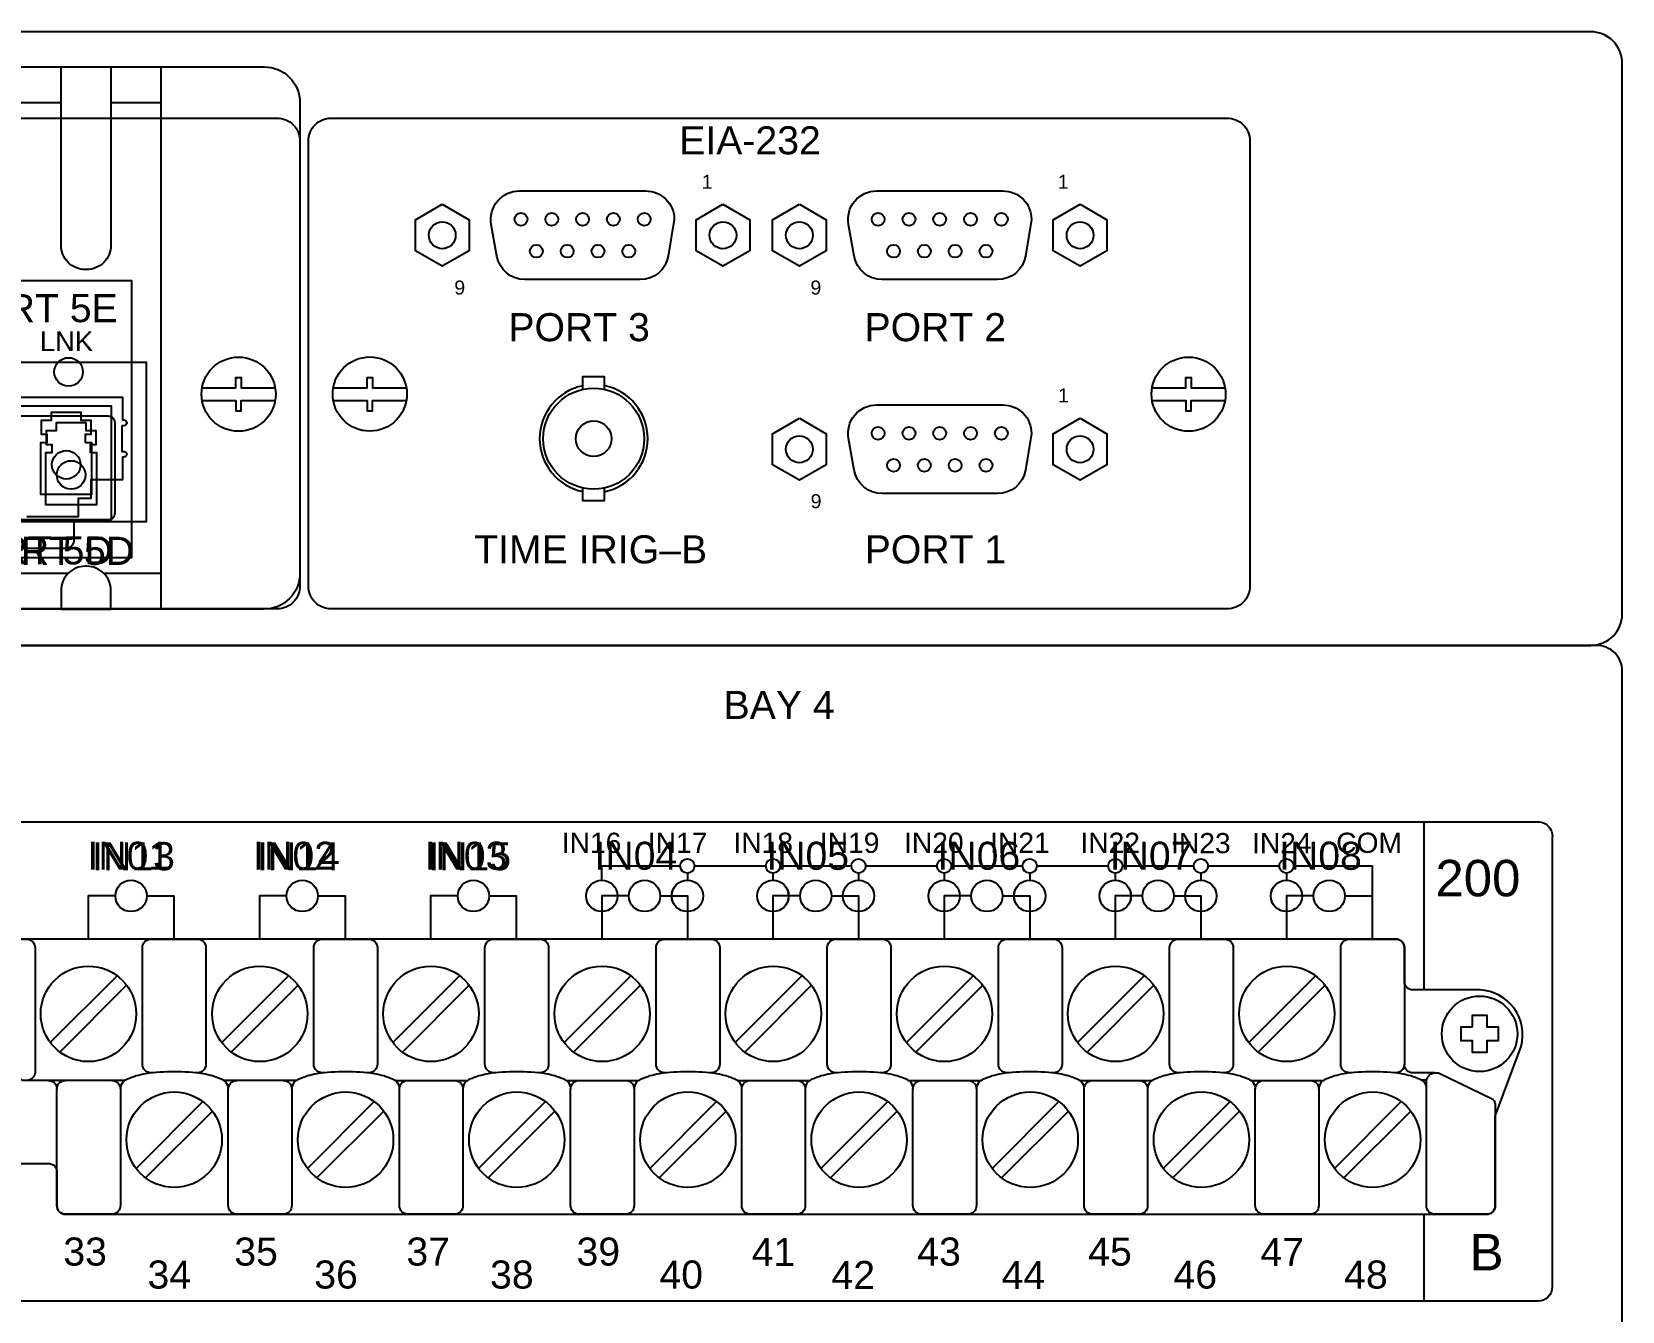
# Model space of a CAD drawing. Extents: x 1 to 47, y 1 to 34.6.
# Drawn here: x 38.68 to 44.25, y 12.57 to 17.05 of the extents above; entities that cross this region are included whole.
import ezdxf
from ezdxf.enums import TextEntityAlignment as Align

# ---------------------------------------------------------------- set-up
doc = ezdxf.new("R2010")
doc.units = 0
doc.header["$MEASUREMENT"] = 0
for name, color, linetype in [('10_0______DWG_', 7, 'CONTINUOUS'), ('3_1__X__NONE', 7, 'CONTINUOUS'), ('3_2__6___4__10-100BASE-T_C', 7, 'CONTINUOUS'), ('3_3__7___4__100BASE-FX_CON', 7, 'CONTINUOUS'), ('3_4__8___2__10-100BASE-T__', 7, 'CONTINUOUS'), ('3_5__9___2__100-1000BASE__', 7, 'CONTINUOUS'), ('7_1__2___8__OPTOISOLATED_I', 7, 'CONTINUOUS'), ('7_2__7___8__OPTOISOLATED_I', 7, 'CONTINUOUS'), ('7_3__C___18__COMMON____6__', 7, 'CONTINUOUS'), ('7_4__D___18__COMMON____6__', 7, 'CONTINUOUS'), ('7_5__E___8__OPTOISOLATED_I', 7, 'CONTINUOUS'), ('7_6__4___18__COMMON____6__', 7, 'CONTINUOUS'), ('7_7__8___8__OPTOISOLATED_I', 7, 'CONTINUOUS')]:
    doc.layers.add(name, color=color, linetype=linetype)
doc.styles.add('ARIAL', font='arial.ttf')

msp = doc.modelspace()

# ---------------------------------------------------------------- linework, layer by layer
at = {"layer": '10_0______DWG_'}
for points in [[(44.14, 17.0547), (27.11, 17.0547, 0.414214), (27, 16.9447), (27, 15.0147, 0.414214), (27.11, 14.9047), (44.14, 14.9047, 0.414214), (44.25, 15.0147), (44.25, 16.9447, 0.414214), (44.14, 17.0547)], [(40.6067, 15.8146, 0.815611), (40.6067, 15.4435)], [(40.6818, 15.4432, 0.820361), (40.6818, 15.8148)], [(39.0023, 13.3799), (38.6442, 13.3799), (38.4583, 13.4697, -0.241986), (38.4454, 13.4896), (38.4454, 13.8453, -0.422157), (38.4721, 13.8752), (38.6564, 13.8753, -0.414214), (38.6864, 13.8453), (38.6864, 13.4082, -0.390527), (38.6564, 13.3799)], [(39.1007, 13.4066), (39.0928, 13.4066, -0.414214), (39.0628, 13.4366), (39.0628, 13.8453, -0.414214), (39.0928, 13.8753), (39.2557, 13.8753, -0.414214), (39.2857, 13.8453), (39.2857, 13.4366, -0.414214), (39.2557, 13.4066), (39.2488, 13.4066)], [(39.7015, 13.4066), (39.6936, 13.4066, -0.414214), (39.6636, 13.4366), (39.6636, 13.8453, -0.414214), (39.6936, 13.8753), (39.8564, 13.8753, -0.414214), (39.8864, 13.8453), (39.8864, 13.4366, -0.414214), (39.8564, 13.4066), (39.8496, 13.4066)], [(40.3015, 13.4066), (40.2936, 13.4066, -0.414214), (40.2636, 13.4366), (40.2636, 13.8453, -0.414214), (40.2936, 13.8753), (40.4564, 13.8753, -0.414214), (40.4864, 13.8453), (40.4864, 13.4366, -0.414214), (40.4564, 13.4066), (40.4496, 13.4066)], [(40.9015, 13.4066), (40.8936, 13.4066, -0.414214), (40.8636, 13.4366), (40.8636, 13.8453, -0.414214), (40.8936, 13.8753), (41.0564, 13.8753, -0.414214), (41.0864, 13.8453), (41.0864, 13.4366, -0.414214), (41.0564, 13.4066), (41.0496, 13.4066)], [(41.5015, 13.4066), (41.4936, 13.4066, -0.414214), (41.4636, 13.4366), (41.4636, 13.8453, -0.414214), (41.4936, 13.8753), (41.6564, 13.8753, -0.414214), (41.6864, 13.8453), (41.6864, 13.4366, -0.414214), (41.6564, 13.4066), (41.6496, 13.4066)], [(42.1015, 13.4066), (42.0936, 13.4066, -0.414214), (42.0636, 13.4366), (42.0636, 13.8453, -0.414214), (42.0936, 13.8753), (42.2564, 13.8753, -0.414214), (42.2864, 13.8453), (42.2864, 13.4366, -0.414214), (42.2564, 13.4066), (42.2496, 13.4066)], [(42.7015, 13.4066), (42.6936, 13.4066, -0.414214), (42.6636, 13.4366), (42.6636, 13.8453, -0.414214), (42.6936, 13.8753), (42.8564, 13.8753, -0.414214), (42.8864, 13.8453), (42.8864, 13.4366, -0.414214), (42.8564, 13.4066), (42.8496, 13.4066)], [(43.3015, 13.4066), (43.2936, 13.4066, -0.414214), (43.2636, 13.4366), (43.2636, 13.8453, -0.414214), (43.2936, 13.8753), (43.4565, 13.8753, -0.414214), (43.4865, 13.8453), (43.4865, 13.4366, -0.414214), (43.4565, 13.4066), (43.4496, 13.4066)], [(43.5938, 13.4065), (43.5165, 13.4064, -0.414214), (43.4865, 13.4364)], [(38.733, 13.3799, -0.414214), (38.763, 13.3499)], [(38.9558, 13.3799, -0.414214), (38.9858, 13.3499), (38.9858, 12.9412, -0.414214), (38.9558, 12.9112), (38.793, 12.9112, -0.414214), (38.763, 12.9412), (38.763, 13.3499, -0.414214), (38.793, 13.3799)], [(39.3637, 13.3499, 0.191033), (39.3552, 13.3738, 0.081668), (39.3396, 13.384, 0.0591), (39.2759, 13.4033, 0.034646), (39.1744, 13.4104, 0.03436), (39.0737, 13.4033, 0.0591), (39.01, 13.384, 0.081668), (38.9943, 13.3738, 0.191033), (38.9858, 13.3499)], [(39.5566, 13.3799, -0.414214), (39.5866, 13.3499), (39.5866, 12.9412, -0.414214), (39.5566, 12.9112), (39.3937, 12.9112, -0.414214), (39.3637, 12.9412), (39.3637, 13.3499, -0.414214), (39.3937, 13.3799)], [(39.9645, 13.3499, 0.191033), (39.956, 13.3738, 0.081668), (39.9403, 13.384, 0.0591), (39.8766, 13.4033, 0.034646), (39.7751, 13.4104, 0.03436), (39.6744, 13.4033, 0.0591), (39.6107, 13.384, 0.081668), (39.5951, 13.3738, 0.191033), (39.5866, 13.3499)], [(40.1566, 13.3799, -0.414214), (40.1866, 13.3499), (40.1866, 12.9412, -0.414214), (40.1566, 12.9112), (39.9937, 12.9112, -0.414214), (39.9637, 12.9412), (39.9637, 13.3499, -0.414214), (39.9937, 13.3799)], [(40.5645, 13.3499, 0.191033), (40.556, 13.3738, 0.081668), (40.5404, 13.384, 0.0591), (40.4766, 13.4033, 0.034646), (40.3751, 13.4104, 0.03436), (40.2744, 13.4033, 0.0591), (40.2107, 13.384, 0.081668), (40.1951, 13.3738, 0.191033), (40.1866, 13.3499)], [(40.7566, 13.3799, -0.414214), (40.7866, 13.3499), (40.7866, 12.9412, -0.414214), (40.7566, 12.9112), (40.5937, 12.9112, -0.414214), (40.5637, 12.9412), (40.5637, 13.3499, -0.414214), (40.5937, 13.3799)], [(41.1645, 13.3499, 0.191033), (41.156, 13.3738, 0.081668), (41.1404, 13.384, 0.0591), (41.0767, 13.4033, 0.034646), (40.9751, 13.4104, 0.03436), (40.8744, 13.4033, 0.0591), (40.8107, 13.384, 0.081668), (40.7951, 13.3738, 0.191033), (40.7866, 13.3499)], [(41.3566, 13.3799, -0.414214), (41.3866, 13.3499), (41.3866, 12.9412, -0.414214), (41.3566, 12.9112), (41.1937, 12.9112, -0.414214), (41.1637, 12.9412), (41.1637, 13.3499, -0.414214), (41.1937, 13.3799)], [(41.7645, 13.3499, 0.191033), (41.756, 13.3738, 0.081668), (41.7404, 13.384, 0.0591), (41.6767, 13.4033, 0.034646), (41.5751, 13.4104, 0.03436), (41.4744, 13.4033, 0.0591), (41.4107, 13.384, 0.081668), (41.3951, 13.3738, 0.191033), (41.3866, 13.3499)], [(41.9566, 13.3799, -0.414214), (41.9866, 13.3499), (41.9866, 12.9412, -0.414214), (41.9566, 12.9112), (41.7937, 12.9112, -0.414214), (41.7637, 12.9412), (41.7637, 13.3499, -0.414214), (41.7937, 13.3799)], [(42.3645, 13.3499, 0.191033), (42.356, 13.3738, 0.081668), (42.3404, 13.384, 0.0591), (42.2767, 13.4033, 0.034646), (42.1751, 13.4104, 0.03436), (42.0744, 13.4033, 0.0591), (42.0107, 13.384, 0.081668), (41.9951, 13.3738, 0.191033), (41.9866, 13.3499)], [(42.5566, 13.3799, -0.414214), (42.5866, 13.3499), (42.5866, 12.9412, -0.414214), (42.5566, 12.9112), (42.3938, 12.9112, -0.414214), (42.3638, 12.9412), (42.3638, 13.3499, -0.414214), (42.3938, 13.3799)], [(42.9645, 13.3499, 0.191033), (42.956, 13.3738, 0.081668), (42.9404, 13.384, 0.0591), (42.8767, 13.4033, 0.034646), (42.7751, 13.4104, 0.03436), (42.6745, 13.4033, 0.0591), (42.6107, 13.384, 0.081668), (42.5951, 13.3738, 0.191033), (42.5866, 13.3499)], [(43.1566, 13.3799, -0.414214), (43.1866, 13.3499), (43.1866, 12.9412, -0.414214), (43.1566, 12.9112), (42.9938, 12.9112, -0.414214), (42.9638, 12.9412), (42.9638, 13.3499, -0.414214), (42.9938, 13.3799)], [(43.5638, 13.3584, 0.127742), (43.556, 13.3738, 0.081668), (43.5404, 13.384, 0.0591), (43.4767, 13.4033, 0.034646), (43.3752, 13.4104, 0.03436), (43.2745, 13.4033, 0.0591), (43.2108, 13.384, 0.081668), (43.1951, 13.3738, 0.191033), (43.1866, 13.3499)]]:
    msp.add_lwpolyline(points, format="xyb", dxfattribs=at)
for points in [[(39.7248, 16.7523), (42.8648, 16.7523, -0.414214), (42.9448, 16.6723), (42.9448, 15.1123, -0.414214), (42.8648, 15.0323), (39.7248, 15.0323, -0.414214), (39.6448, 15.1123), (39.6448, 16.6723, -0.414214)], [(40.3843, 16.4973), (40.8273, 16.4973, -0.414214), (40.9273, 16.3973), (40.9062, 16.269, -0.370597), (40.8077, 16.1863), (40.4039, 16.1863, -0.36397), (40.3054, 16.269), (40.2858, 16.38, -0.466307)], [(41.6363, 16.4973), (42.0793, 16.4973, -0.414214), (42.1793, 16.3973), (42.1582, 16.269, -0.370597), (42.0597, 16.1863), (41.6559, 16.1863, -0.36397), (41.5574, 16.269), (41.5378, 16.38, -0.466307)], [(41.6363, 15.7473), (42.0793, 15.7473, -0.414214), (42.1793, 15.6473), (42.1582, 15.519, -0.370597), (42.0597, 15.4363), (41.6559, 15.4363, -0.36397), (41.5574, 15.519), (41.5378, 15.63, -0.466307)], [(44.25, 6.9347), (44.25, 14.8147, 0.414214), (44.16, 14.9047), (27.09, 14.9047, 0.414214), (27, 14.8147), (27, 6.9347, 0.381966), (27.08, 6.8453), (44.17, 6.8453, 0.381966)], [(27.2942, 14.2863), (43.9545, 14.2863, -0.468367), (44.0044, 14.2263), (44.0044, 12.6563, -0.414132), (43.9545, 12.6063), (27.2942, 12.6063, -0.414214), (27.2442, 12.6563), (27.2442, 14.2363, -0.414287)], [(38.763, 13.0592), (38.763, 12.9412, 0.414213), (38.793, 12.9112), (43.7748, 12.9111, 0.414214), (43.8048, 12.9411), (43.8048, 13.2542), (43.8957, 13.4989, 0.480048), (43.7507, 13.6971), (43.5165, 13.6971, -0.414214), (43.4865, 13.7271), (43.4865, 13.8453, 0.414212), (43.4565, 13.8753), (43.4565, 13.8753), (38.4754, 13.8753, 0.414215), (38.4454, 13.8454), (38.4455, 13.5325), (38.3546, 13.2877, 0.47859), (38.4996, 13.0892), (38.733, 13.0892, -0.414214)], [(43.7781, 12.9113), (43.5938, 12.9111, -0.414214), (43.5638, 12.9411), (43.5638, 13.3782, -0.390527), (43.5938, 13.4065), (43.606, 13.4065), (43.7919, 13.3168, -0.241514), (43.8048, 13.2968), (43.8048, 12.9411, -0.422157)]]:
    msp.add_lwpolyline(points, format="xyb", close=True, dxfattribs=at)
for points in [[(40.1138, 16.4504), (40.2078, 16.3961), (40.2078, 16.2876), (40.1138, 16.2333), (40.0198, 16.2876), (40.0198, 16.3961)], [(41.0978, 16.4504), (41.1918, 16.3961), (41.1918, 16.2876), (41.0978, 16.2333), (41.0038, 16.2876), (41.0038, 16.3961)], [(41.3658, 16.4504), (41.4598, 16.3961), (41.4598, 16.2876), (41.3658, 16.2333), (41.2718, 16.2876), (41.2718, 16.3961)], [(42.3498, 16.4504), (42.4438, 16.3961), (42.4438, 16.2876), (42.3498, 16.2333), (42.2558, 16.2876), (42.2558, 16.3961)], [(41.3658, 15.7004), (41.4598, 15.6461), (41.4598, 15.5376), (41.3658, 15.4833), (41.2718, 15.5376), (41.2718, 15.6461)], [(42.3498, 15.7004), (42.4438, 15.6461), (42.4438, 15.5376), (42.3498, 15.4833), (42.2558, 15.5376), (42.2558, 15.6461)], [(43.7252, 13.5682), (43.7252, 13.6085), (43.7752, 13.6085), (43.7752, 13.5682), (43.8153, 13.5682), (43.8153, 13.5183), (43.7752, 13.5183), (43.7752, 13.4783), (43.7252, 13.4783), (43.7252, 13.5183), (43.6851, 13.5183), (43.6851, 13.5682)]]:
    msp.add_lwpolyline(points, close=True, dxfattribs=at)
for points in [[(39.2719, 15.8069), (39.3905, 15.8069), (39.3905, 15.8433), (39.4095, 15.8433), (39.4095, 15.8069), (39.5281, 15.8069)], [(39.7319, 15.8074), (39.8505, 15.8074), (39.8505, 15.8438), (39.8695, 15.8438), (39.8695, 15.8074), (39.9881, 15.8074)], [(40.6067, 15.8016), (40.6067, 15.8467), (40.6818, 15.8467), (40.6818, 15.8018)], [(42.6019, 15.8069), (42.7205, 15.8069), (42.7205, 15.8433), (42.7395, 15.8433), (42.7395, 15.8069), (42.8581, 15.8069)], [(39.2719, 15.7626), (39.3905, 15.7626), (39.3905, 15.7262), (39.4095, 15.7262), (39.4095, 15.7626), (39.5281, 15.7626)], [(39.7319, 15.7631), (39.8505, 15.7631), (39.8505, 15.7268), (39.8695, 15.7268), (39.8695, 15.7631), (39.9881, 15.7631)], [(42.6019, 15.7626), (42.7205, 15.7626), (42.7205, 15.7262), (42.7395, 15.7262), (42.7395, 15.7626), (42.8581, 15.7626)], [(40.6818, 15.4559), (40.6818, 15.411), (40.6067, 15.411), (40.6067, 15.4561)], [(43.5544, 14.2863), (43.5544, 13.6971)], [(38.9741, 13.747), (38.7399, 13.5128)], [(39.5748, 13.747), (39.3407, 13.5128)], [(40.1749, 13.747), (39.9407, 13.5128)], [(40.7749, 13.747), (40.5407, 13.5128)], [(41.3749, 13.747), (41.1407, 13.5128)], [(41.9749, 13.747), (41.7407, 13.5128)], [(42.5749, 13.747), (42.3407, 13.5128)], [(43.1749, 13.747), (42.9407, 13.5128)], [(39.0075, 13.7135), (38.7733, 13.4794)], [(39.6083, 13.7135), (39.3741, 13.4794)], [(40.2083, 13.7135), (39.9741, 13.4794)], [(40.8083, 13.7135), (40.5741, 13.4794)], [(41.4083, 13.7135), (41.1741, 13.4794)], [(42.0083, 13.7135), (41.7741, 13.4794)], [(42.6083, 13.7135), (42.3741, 13.4794)], [(43.2083, 13.7135), (42.9741, 13.4794)], [(39.6031, 13.3799), (39.3472, 13.3799)], [(39.948, 13.3799), (40.2031, 13.3799)], [(40.548, 13.3799), (40.8031, 13.3799)], [(41.148, 13.3799), (41.4031, 13.3799)], [(41.748, 13.3799), (42.0031, 13.3799)], [(42.348, 13.3799), (42.6031, 13.3799)], [(42.948, 13.3799), (43.2031, 13.3799)], [(43.564, 13.3806), (43.547, 13.3806)], [(39.2747, 13.306), (39.0406, 13.0718)], [(39.3082, 13.2725), (39.074, 13.0384)], [(39.8755, 13.306), (39.6413, 13.0718)], [(39.9089, 13.2725), (39.6747, 13.0384)], [(40.4755, 13.306), (40.2413, 13.0718)], [(40.5089, 13.2725), (40.2748, 13.0384)], [(41.0755, 13.306), (40.8413, 13.0718)], [(41.1089, 13.2725), (40.8748, 13.0384)], [(41.6755, 13.306), (41.4413, 13.0718)], [(41.7089, 13.2725), (41.4748, 13.0384)], [(42.2755, 13.306), (42.0413, 13.0718)], [(42.3089, 13.2725), (42.0748, 13.0384)], [(42.8755, 13.306), (42.6413, 13.0718)], [(42.9089, 13.2725), (42.6748, 13.0384)], [(43.4755, 13.306), (43.2414, 13.0718)], [(43.509, 13.2725), (43.2748, 13.0384)], [(43.5544, 12.9111), (43.5544, 12.6063)]]:
    msp.add_lwpolyline(points, dxfattribs=at)
for centre, radius in [((40.3898, 16.3978), 0.0225), ((40.4978, 16.3978), 0.0225), ((40.6058, 16.3978), 0.0225), ((40.7138, 16.3978), 0.0225), ((40.8218, 16.3978), 0.0225), ((41.6418, 16.3978), 0.0225), ((41.7498, 16.3978), 0.0225), ((41.8578, 16.3978), 0.0225), ((41.9658, 16.3978), 0.0225), ((42.0738, 16.3978), 0.0225), ((40.1138, 16.3418), 0.047), ((41.0978, 16.3418), 0.047), ((41.3658, 16.3418), 0.047), ((42.3498, 16.3418), 0.047), ((40.4438, 16.2858), 0.0225), ((40.5518, 16.2858), 0.0225), ((40.6598, 16.2858), 0.0225), ((40.7678, 16.2858), 0.0225), ((41.6958, 16.2858), 0.0225), ((41.8038, 16.2858), 0.0225), ((41.9118, 16.2858), 0.0225), ((42.0198, 16.2858), 0.0225), ((39.4, 15.7848), 0.13), ((39.86, 15.7853), 0.13), ((42.73, 15.7848), 0.13), ((40.6448, 15.6288), 0.1769), ((40.6448, 15.6288), 0.0625), ((41.6418, 15.6478), 0.0225), ((41.7498, 15.6478), 0.0225), ((41.8578, 15.6478), 0.0225), ((41.9658, 15.6478), 0.0225), ((42.0738, 15.6478), 0.0225), ((41.3658, 15.5918), 0.047), ((42.3498, 15.5918), 0.047), ((41.6958, 15.5358), 0.0225), ((41.8038, 15.5358), 0.0225), ((41.9118, 15.5358), 0.0225), ((42.0198, 15.5358), 0.0225), ((38.8737, 13.6132), 0.1673), ((39.4745, 13.6132), 0.1673), ((40.0745, 13.6132), 0.1673), ((40.6745, 13.6132), 0.1673), ((41.2745, 13.6132), 0.1673), ((41.8745, 13.6132), 0.1673), ((42.4745, 13.6132), 0.1673), ((43.0745, 13.6132), 0.1673), ((43.7502, 13.5434), 0.1324), ((39.1744, 13.1722), 0.1673), ((39.7751, 13.1722), 0.1673), ((40.3751, 13.1722), 0.1673), ((40.9751, 13.1722), 0.1673), ((41.5751, 13.1722), 0.1673), ((42.1751, 13.1722), 0.1673), ((42.7751, 13.1722), 0.1673), ((43.3752, 13.1722), 0.1673)]:
    msp.add_circle(centre, radius, dxfattribs=at)
at = {"layer": '3_1__X__NONE'}
msp.add_lwpolyline([(35.0448, 16.7523), (39.5348, 16.7523, -0.414214), (39.6148, 16.6723), (39.6148, 15.1123, -0.414214), (39.5348, 15.0323), (35.0448, 15.0323, -0.414214), (34.9648, 15.1123), (34.9648, 16.6723, -0.414214)], format="xyb", close=True, dxfattribs=at)
at = {"layer": '3_2__6___4__10-100BASE-T_C'}
msp.add_lwpolyline([(35.0448, 16.7523), (39.5348, 16.7523, -0.414214), (39.6148, 16.6723), (39.6148, 15.1123, -0.414214), (39.5348, 15.0323), (35.0448, 15.0323, -0.414214), (34.9648, 15.1123), (34.9648, 16.6723, -0.414214)], format="xyb", close=True, dxfattribs=at)
msp.add_lwpolyline([(38.4193, 15.8973), (39.0763, 15.8973), (39.0763, 15.3373), (38.4193, 15.3373)], close=True, dxfattribs=at)
msp.add_lwpolyline([(38.5028, 15.7745), (38.9928, 15.7745), (38.9928, 15.6945), (38.9978, 15.6945, -1), (38.9978, 15.6745), (38.9909, 15.6745), (38.9909, 15.5845), (38.9978, 15.5845, -1.000014), (38.9978, 15.5645), (38.9928, 15.5645), (38.9928, 15.4845), (38.8818, 15.4845), (38.8818, 15.4195), (38.8378, 15.4195), (38.8378, 15.3545), (38.6578, 15.3545)], format="xyb", dxfattribs=at)
at = {"layer": '3_3__7___4__100BASE-FX_CON'}
msp.add_lwpolyline([(35.0448, 16.7523), (39.5348, 16.7523, -0.414214), (39.6148, 16.6723), (39.6148, 15.1123, -0.414214), (39.5348, 15.0323), (35.0448, 15.0323, -0.414214), (34.9648, 15.1123), (34.9648, 16.6723, -0.414214)], format="xyb", close=True, dxfattribs=at)
for points in [[(38.3928, 15.7443), (38.9528, 15.7443), (38.9528, 15.3443), (38.3928, 15.3443), (38.3928, 15.7443)], [(38.8638, 15.6143), (38.8638, 15.6443), (38.8833, 15.6443), (38.8833, 15.6923), (38.8483, 15.6923), (38.8483, 15.7203), (38.7433, 15.7203), (38.7433, 15.6923), (38.7083, 15.6923), (38.7083, 15.6443), (38.7278, 15.6443), (38.7278, 15.6143), (38.7058, 15.6143), (38.7058, 15.4343), (38.8858, 15.4343), (38.8858, 15.6143), (38.8638, 15.6143)]]:
    msp.add_lwpolyline(points, dxfattribs=at)
msp.add_circle((38.7958, 15.5373), 0.05, dxfattribs=at)
at = {"layer": '3_4__8___2__10-100BASE-T__'}
msp.add_lwpolyline([(35.0448, 16.7523), (39.5348, 16.7523, -0.414214), (39.6148, 16.6723), (39.6148, 15.1123, -0.414214), (39.5348, 15.0323), (35.0448, 15.0323, -0.414214), (34.9648, 15.1123), (34.9648, 16.6723, -0.414214)], format="xyb", close=True, dxfattribs=at)
msp.add_lwpolyline([(38.4193, 15.8973), (39.0763, 15.8973), (39.0763, 15.3373), (38.4193, 15.3373)], close=True, dxfattribs=at)
msp.add_lwpolyline([(38.5028, 15.7745), (38.9928, 15.7745), (38.9928, 15.6945), (38.9978, 15.6945, -1), (38.9978, 15.6745), (38.9909, 15.6745), (38.9909, 15.5845), (38.9978, 15.5845, -1.000014), (38.9978, 15.5645), (38.9928, 15.5645), (38.9928, 15.4845), (38.8818, 15.4845), (38.8818, 15.4195), (38.8378, 15.4195), (38.8378, 15.3545), (38.6578, 15.3545)], format="xyb", dxfattribs=at)
at = {"layer": '3_5__9___2__100-1000BASE__'}
for points in [[(35.09, 16.9318), (39.49, 16.9318, -0.414214), (39.615, 16.8068), (39.615, 15.1568, -0.414214), (39.49, 15.0318), (35.09, 15.0318, -0.414214), (34.965, 15.1568), (34.965, 16.8068, -0.414214)], [(38.4375, 15.7088), (38.9425, 15.7088, -0.414214), (38.966, 15.6853), (38.966, 15.3673, -0.414214), (38.9425, 15.3438), (38.8225, 15.3438), (38.8225, 15.2738, -0.414214), (38.7925, 15.2438), (38.5875, 15.2438, -0.414214), (38.5575, 15.2738), (38.5575, 15.3438), (38.4375, 15.3438, -0.414214), (38.414, 15.3673), (38.414, 15.6853, -0.414214)]]:
    msp.add_lwpolyline(points, format="xyb", close=True, dxfattribs=at)
for points in [[(38.7775, 16.9318), (38.9525, 16.9318), (38.9525, 16.3068, -0.414214), (38.8675, 16.2218), (38.8625, 16.2218, -0.414214), (38.7775, 16.3068), (38.7775, 16.9318)], [(38.7775, 15.0968), (38.7775, 15.0318), (38.9525, 15.0318), (38.9525, 15.0968, 0.414214), (38.8675, 15.1818), (38.8625, 15.1818, 0.414214), (38.7775, 15.0968, 1.496125)]]:
    msp.add_lwpolyline(points, format="xyb", dxfattribs=at)
for points in [[(39.1275, 16.9318), (39.1275, 15.0318)], [(38.6025, 16.8068), (38.7775, 16.8068)], [(38.9525, 16.8068), (39.1275, 16.8068)], [(38.355, 15.6563), (38.355, 16.1828), (39.025, 16.1828), (39.025, 15.2118), (38.355, 15.2118), (38.355, 15.3838)], [(38.881, 15.5788), (38.881, 15.6087), (38.9005, 15.6087), (38.9005, 15.6568), (38.8655, 15.6568), (38.8655, 15.6848), (38.7605, 15.6848), (38.7605, 15.6568), (38.7255, 15.6568), (38.7255, 15.6087), (38.745, 15.6087), (38.745, 15.5788), (38.723, 15.5788), (38.723, 15.3988), (38.903, 15.3988), (38.903, 15.5788), (38.881, 15.5788)], [(38.8023, 15.1568), (38.5777, 15.1568)], [(39.1275, 15.1568), (38.9277, 15.1568)]]:
    msp.add_lwpolyline(points, dxfattribs=at)
for centre in [(38.804, 15.8627), (38.813, 15.5018)]:
    msp.add_circle(centre, 0.05, dxfattribs=at)
at = {"layer": '7_1__2___8__OPTOISOLATED_I'}
for points in [[(38.9681, 14.0265), (38.8732, 14.0265), (38.8732, 13.8753)], [(39.0781, 14.0265), (39.1732, 14.0265), (39.1732, 13.8753)], [(39.5681, 14.0265), (39.4732, 14.0265), (39.4732, 13.8753)], [(39.6781, 14.0265), (39.7732, 14.0265), (39.7732, 13.8753)], [(40.1681, 14.0265), (40.0732, 14.0265), (40.0732, 13.8753)], [(40.2781, 14.0265), (40.3732, 14.0265), (40.3732, 13.8753)], [(40.7681, 14.0265), (40.6732, 14.0265), (40.6732, 13.8753)], [(40.8781, 14.0265), (40.9732, 14.0265), (40.9732, 13.8753)], [(41.3681, 14.0265), (41.2732, 14.0265), (41.2732, 13.8753)], [(41.4781, 14.0265), (41.5732, 14.0265), (41.5732, 13.8753)], [(41.9681, 14.0265), (41.8732, 14.0265), (41.8732, 13.8753)], [(42.0781, 14.0265), (42.1732, 14.0265), (42.1732, 13.8753)], [(42.5681, 14.0265), (42.4732, 14.0265), (42.4732, 13.8753)], [(42.6781, 14.0265), (42.7732, 14.0265), (42.7732, 13.8753)], [(43.1681, 14.0265), (43.0732, 14.0265), (43.0732, 13.8753)], [(43.2781, 14.0265), (43.3732, 14.0265), (43.3732, 13.8753)]]:
    msp.add_lwpolyline(points, dxfattribs=at)
for centre in [(39.0231, 14.0265), (39.6231, 14.0265), (40.2231, 14.0265), (40.8231, 14.0265), (41.4231, 14.0265), (42.0231, 14.0265), (42.6231, 14.0265), (43.2231, 14.0265)]:
    msp.add_circle(centre, 0.055, dxfattribs=at)
at = {"layer": '7_2__7___8__OPTOISOLATED_I'}
for points in [[(38.9681, 14.0265), (38.8731, 14.0265), (38.8731, 13.8753)], [(39.0781, 14.0265), (39.1731, 14.0265), (39.1731, 13.8753)], [(39.5681, 14.0265), (39.4731, 14.0265), (39.4731, 13.8753)], [(39.6781, 14.0265), (39.7731, 14.0265), (39.7731, 13.8753)], [(40.1681, 14.0265), (40.0731, 14.0265), (40.0731, 13.8753)], [(40.2781, 14.0265), (40.3731, 14.0265), (40.3731, 13.8753)], [(40.7681, 14.0265), (40.6731, 14.0265), (40.6731, 13.8753)], [(40.8781, 14.0265), (40.9731, 14.0265), (40.9731, 13.8753)], [(41.3681, 14.0265), (41.2731, 14.0265), (41.2731, 13.8753)], [(41.4781, 14.0265), (41.5731, 14.0265), (41.5731, 13.8753)], [(41.9681, 14.0265), (41.8731, 14.0265), (41.8731, 13.8753)], [(42.0781, 14.0265), (42.1731, 14.0265), (42.1731, 13.8753)], [(42.5681, 14.0265), (42.4731, 14.0265), (42.4731, 13.8753)], [(42.6781, 14.0265), (42.7731, 14.0265), (42.7731, 13.8753)], [(43.1681, 14.0265), (43.0731, 14.0265), (43.0731, 13.8753)], [(43.2781, 14.0265), (43.3731, 14.0265), (43.3731, 13.8753)]]:
    msp.add_lwpolyline(points, dxfattribs=at)
for centre in [(39.0231, 14.0265), (39.6231, 14.0265), (40.2231, 14.0265), (40.8231, 14.0265), (41.4231, 14.0265), (42.0231, 14.0265), (42.6231, 14.0265), (43.2231, 14.0265)]:
    msp.add_circle(centre, 0.055, dxfattribs=at)
at = {"layer": '7_3__C___18__COMMON____6__'}
for points in [[(40.6731, 14.0815), (40.6731, 14.1315), (40.9481, 14.1315)], [(40.9731, 14.1065), (40.9731, 14.0815)], [(40.9981, 14.1315), (41.2481, 14.1315)], [(41.2731, 14.1065), (41.2731, 14.0815)], [(41.2981, 14.1315), (41.5481, 14.1315)], [(41.5731, 14.1065), (41.5731, 14.0815)], [(41.5981, 14.1315), (41.8481, 14.1315)], [(41.8731, 14.1065), (41.8731, 14.0815)], [(41.8981, 14.1315), (42.1481, 14.1315)], [(42.1731, 14.1065), (42.1731, 14.0815)], [(42.1981, 14.1315), (42.4481, 14.1315)], [(42.4731, 14.1065), (42.4731, 14.0815)], [(42.4981, 14.1315), (42.7481, 14.1315)], [(42.7731, 14.1065), (42.7731, 14.0815)], [(42.7981, 14.1315), (43.0481, 14.1315)], [(43.0731, 14.1065), (43.0731, 14.0815)], [(43.0981, 14.1315), (43.3731, 14.1315), (43.3731, 13.8753)], [(38.9681, 14.0265), (38.8731, 14.0265), (38.8731, 13.8753)], [(39.0781, 14.0265), (39.1731, 14.0265), (39.1731, 13.8753)], [(39.5681, 14.0265), (39.4731, 14.0265), (39.4731, 13.8753)], [(39.6781, 14.0265), (39.7731, 14.0265), (39.7731, 13.8753)], [(40.1681, 14.0265), (40.0731, 14.0265), (40.0731, 13.8753)], [(40.2781, 14.0265), (40.3731, 14.0265), (40.3731, 13.8753)], [(40.6731, 13.9715), (40.6731, 13.8753)], [(40.9731, 13.9715), (40.9731, 13.8753)], [(41.2731, 13.9715), (41.2731, 13.8753)], [(41.5731, 13.9715), (41.5731, 13.8753)], [(41.8731, 13.9715), (41.8731, 13.8753)], [(42.1731, 13.9715), (42.1731, 13.8753)], [(42.4731, 13.9715), (42.4731, 13.8753)], [(42.7731, 13.9715), (42.7731, 13.8753)], [(43.0731, 13.9715), (43.0731, 13.8753)]]:
    msp.add_lwpolyline(points, dxfattribs=at)
for centre, radius in [((40.9731, 14.1315), 0.025), ((41.2731, 14.1315), 0.025), ((41.5731, 14.1315), 0.025), ((41.8731, 14.1315), 0.025), ((42.1731, 14.1315), 0.025), ((42.4731, 14.1315), 0.025), ((42.7731, 14.1315), 0.025), ((43.0731, 14.1315), 0.025), ((39.0231, 14.0265), 0.055), ((39.6231, 14.0265), 0.055), ((40.2231, 14.0265), 0.055), ((40.6731, 14.0265), 0.055), ((40.9731, 14.0265), 0.055), ((41.2731, 14.0265), 0.055), ((41.5731, 14.0265), 0.055), ((41.8731, 14.0265), 0.055), ((42.1731, 14.0265), 0.055), ((42.4731, 14.0265), 0.055), ((42.7731, 14.0265), 0.055), ((43.0731, 14.0265), 0.055)]:
    msp.add_circle(centre, radius, dxfattribs=at)
at = {"layer": '7_4__D___18__COMMON____6__'}
for points in [[(40.6731, 14.0815), (40.6731, 14.1315), (40.9481, 14.1315)], [(40.9731, 14.1065), (40.9731, 14.0815)], [(40.9981, 14.1315), (41.2481, 14.1315)], [(41.2731, 14.1065), (41.2731, 14.0815)], [(41.2981, 14.1315), (41.5481, 14.1315)], [(41.5731, 14.1065), (41.5731, 14.0815)], [(41.5981, 14.1315), (41.8481, 14.1315)], [(41.8731, 14.1065), (41.8731, 14.0815)], [(41.8981, 14.1315), (42.1481, 14.1315)], [(42.1731, 14.1065), (42.1731, 14.0815)], [(42.1981, 14.1315), (42.4481, 14.1315)], [(42.4731, 14.1065), (42.4731, 14.0815)], [(42.4981, 14.1315), (42.7481, 14.1315)], [(42.7731, 14.1065), (42.7731, 14.0815)], [(42.7981, 14.1315), (43.0481, 14.1315)], [(43.0731, 14.1065), (43.0731, 14.0815)], [(43.0981, 14.1315), (43.3731, 14.1315), (43.3731, 13.8753)], [(38.9681, 14.0265), (38.8731, 14.0265), (38.8731, 13.8753)], [(39.0781, 14.0265), (39.1731, 14.0265), (39.1731, 13.8753)], [(39.5681, 14.0265), (39.4731, 14.0265), (39.4731, 13.8753)], [(39.6781, 14.0265), (39.7731, 14.0265), (39.7731, 13.8753)], [(40.1681, 14.0265), (40.0731, 14.0265), (40.0731, 13.8753)], [(40.2781, 14.0265), (40.3731, 14.0265), (40.3731, 13.8753)], [(40.6731, 13.9715), (40.6731, 13.8753)], [(40.9731, 13.9715), (40.9731, 13.8753)], [(41.2731, 13.9715), (41.2731, 13.8753)], [(41.5731, 13.9715), (41.5731, 13.8753)], [(41.8731, 13.9715), (41.8731, 13.8753)], [(42.1731, 13.9715), (42.1731, 13.8753)], [(42.4731, 13.9715), (42.4731, 13.8753)], [(42.7731, 13.9715), (42.7731, 13.8753)], [(43.0731, 13.9715), (43.0731, 13.8753)]]:
    msp.add_lwpolyline(points, dxfattribs=at)
for centre, radius in [((40.9731, 14.1315), 0.025), ((41.2731, 14.1315), 0.025), ((41.5731, 14.1315), 0.025), ((41.8731, 14.1315), 0.025), ((42.1731, 14.1315), 0.025), ((42.4731, 14.1315), 0.025), ((42.7731, 14.1315), 0.025), ((43.0731, 14.1315), 0.025), ((39.0231, 14.0265), 0.055), ((39.6231, 14.0265), 0.055), ((40.2231, 14.0265), 0.055), ((40.6731, 14.0265), 0.055), ((40.9731, 14.0265), 0.055), ((41.2731, 14.0265), 0.055), ((41.5731, 14.0265), 0.055), ((41.8731, 14.0265), 0.055), ((42.1731, 14.0265), 0.055), ((42.4731, 14.0265), 0.055), ((42.7731, 14.0265), 0.055), ((43.0731, 14.0265), 0.055)]:
    msp.add_circle(centre, radius, dxfattribs=at)
at = {"layer": '7_5__E___8__OPTOISOLATED_I'}
for points in [[(38.9681, 14.0265), (38.8731, 14.0265), (38.8731, 13.8753)], [(39.0781, 14.0265), (39.1731, 14.0265), (39.1731, 13.8753)], [(39.5681, 14.0265), (39.4731, 14.0265), (39.4731, 13.8753)], [(39.6781, 14.0265), (39.7731, 14.0265), (39.7731, 13.8753)], [(40.1681, 14.0265), (40.0731, 14.0265), (40.0731, 13.8753)], [(40.2781, 14.0265), (40.3731, 14.0265), (40.3731, 13.8753)], [(40.7681, 14.0265), (40.6731, 14.0265), (40.6731, 13.8753)], [(40.8781, 14.0265), (40.9731, 14.0265), (40.9731, 13.8753)], [(41.3681, 14.0265), (41.2731, 14.0265), (41.2731, 13.8753)], [(41.4781, 14.0265), (41.5731, 14.0265), (41.5731, 13.8753)], [(41.9681, 14.0265), (41.8731, 14.0265), (41.8731, 13.8753)], [(42.0781, 14.0265), (42.1731, 14.0265), (42.1731, 13.8753)], [(42.5681, 14.0265), (42.4731, 14.0265), (42.4731, 13.8753)], [(42.6781, 14.0265), (42.7731, 14.0265), (42.7731, 13.8753)], [(43.1681, 14.0265), (43.0731, 14.0265), (43.0731, 13.8753)], [(43.2781, 14.0265), (43.3731, 14.0265), (43.3731, 13.8753)]]:
    msp.add_lwpolyline(points, dxfattribs=at)
for centre in [(39.0231, 14.0265), (39.6231, 14.0265), (40.2231, 14.0265), (40.8231, 14.0265), (41.4231, 14.0265), (42.0231, 14.0265), (42.6231, 14.0265), (43.2231, 14.0265)]:
    msp.add_circle(centre, 0.055, dxfattribs=at)
at = {"layer": '7_6__4___18__COMMON____6__'}
for points in [[(40.6732, 14.0815), (40.6732, 14.1315), (40.9482, 14.1315)], [(40.9732, 14.1065), (40.9732, 14.0815)], [(40.9982, 14.1315), (41.2482, 14.1315)], [(41.2732, 14.1065), (41.2732, 14.0815)], [(41.2982, 14.1315), (41.5482, 14.1315)], [(41.5732, 14.1065), (41.5732, 14.0815)], [(41.5982, 14.1315), (41.8482, 14.1315)], [(41.8732, 14.1065), (41.8732, 14.0815)], [(41.8982, 14.1315), (42.1482, 14.1315)], [(42.1732, 14.1065), (42.1732, 14.0815)], [(42.1982, 14.1315), (42.4482, 14.1315)], [(42.4732, 14.1065), (42.4732, 14.0815)], [(42.4982, 14.1315), (42.7482, 14.1315)], [(42.7732, 14.1065), (42.7732, 14.0815)], [(42.7982, 14.1315), (43.0482, 14.1315)], [(43.0732, 14.1065), (43.0732, 14.0815)], [(43.0982, 14.1315), (43.3732, 14.1315), (43.3732, 13.8753)], [(38.9681, 14.0265), (38.8732, 14.0265), (38.8732, 13.8753)], [(39.0781, 14.0265), (39.1732, 14.0265), (39.1732, 13.8753)], [(39.5681, 14.0265), (39.4732, 14.0265), (39.4732, 13.8753)], [(39.6781, 14.0265), (39.7732, 14.0265), (39.7732, 13.8753)], [(40.1681, 14.0265), (40.0732, 14.0265), (40.0732, 13.8753)], [(40.2781, 14.0265), (40.3732, 14.0265), (40.3732, 13.8753)], [(40.6732, 13.9715), (40.6732, 13.8753)], [(40.9732, 13.9715), (40.9732, 13.8753)], [(41.2732, 13.9715), (41.2732, 13.8753)], [(41.5732, 13.9715), (41.5732, 13.8753)], [(41.8732, 13.9715), (41.8732, 13.8753)], [(42.1732, 13.9715), (42.1732, 13.8753)], [(42.4732, 13.9715), (42.4732, 13.8753)], [(42.7732, 13.9715), (42.7732, 13.8753)], [(43.0732, 13.9715), (43.0732, 13.8753)]]:
    msp.add_lwpolyline(points, dxfattribs=at)
for centre, radius in [((40.9732, 14.1315), 0.025), ((41.2732, 14.1315), 0.025), ((41.5732, 14.1315), 0.025), ((41.8732, 14.1315), 0.025), ((42.1732, 14.1315), 0.025), ((42.4732, 14.1315), 0.025), ((42.7732, 14.1315), 0.025), ((43.0732, 14.1315), 0.025), ((39.0231, 14.0265), 0.055), ((39.6231, 14.0265), 0.055), ((40.2231, 14.0265), 0.055), ((40.6732, 14.0265), 0.055), ((40.9732, 14.0265), 0.055), ((41.2732, 14.0265), 0.055), ((41.5732, 14.0265), 0.055), ((41.8732, 14.0265), 0.055), ((42.1732, 14.0265), 0.055), ((42.4732, 14.0265), 0.055), ((42.7732, 14.0265), 0.055), ((43.0732, 14.0265), 0.055)]:
    msp.add_circle(centre, radius, dxfattribs=at)
at = {"layer": '7_7__8___8__OPTOISOLATED_I'}
for points in [[(38.9681, 14.0265), (38.8731, 14.0265), (38.8731, 13.8753)], [(39.0781, 14.0265), (39.1731, 14.0265), (39.1731, 13.8753)], [(39.5681, 14.0265), (39.4731, 14.0265), (39.4731, 13.8753)], [(39.6781, 14.0265), (39.7731, 14.0265), (39.7731, 13.8753)], [(40.1681, 14.0265), (40.0731, 14.0265), (40.0731, 13.8753)], [(40.2781, 14.0265), (40.3731, 14.0265), (40.3731, 13.8753)], [(40.7681, 14.0265), (40.6731, 14.0265), (40.6731, 13.8753)], [(40.8781, 14.0265), (40.9731, 14.0265), (40.9731, 13.8753)], [(41.3681, 14.0265), (41.2731, 14.0265), (41.2731, 13.8753)], [(41.4781, 14.0265), (41.5731, 14.0265), (41.5731, 13.8753)], [(41.9681, 14.0265), (41.8731, 14.0265), (41.8731, 13.8753)], [(42.0781, 14.0265), (42.1731, 14.0265), (42.1731, 13.8753)], [(42.5681, 14.0265), (42.4731, 14.0265), (42.4731, 13.8753)], [(42.6781, 14.0265), (42.7731, 14.0265), (42.7731, 13.8753)], [(43.1681, 14.0265), (43.0731, 14.0265), (43.0731, 13.8753)], [(43.2781, 14.0265), (43.3731, 14.0265), (43.3731, 13.8753)]]:
    msp.add_lwpolyline(points, dxfattribs=at)
for centre in [(39.0231, 14.0265), (39.6231, 14.0265), (40.2231, 14.0265), (40.8231, 14.0265), (41.4231, 14.0265), (42.0231, 14.0265), (42.6231, 14.0265), (43.2231, 14.0265)]:
    msp.add_circle(centre, 0.055, dxfattribs=at)

# ---------------------------------------------------------------- texts
at = {"layer": '10_0______DWG_', "style": 'ARIAL'}
for s, height, p in [('EIA-232', 0.09833, (40.9446, 16.6253)), ('1', 0.0492, (41.0231, 16.5046)), ('1', 0.0492, (42.2716, 16.5046)), ('9', 0.0492, (40.156, 16.134)), ('9', 0.0492, (41.4045, 16.134)), ('PORT 3', 0.09833, (40.3456, 15.9705)), ('PORT 2', 0.09833, (41.5941, 15.9705)), ('1', 0.0492, (42.2722, 15.756)), ('9', 0.0492, (41.4051, 15.3853)), ('TIME IRIG–B', 0.098333, (40.2258, 15.1919)), ('PORT 1', 0.09833, (41.5947, 15.1919)), ('200', 0.12783, (43.5953, 14.0251)), ('33', 0.09833, (38.7856, 12.7311)), ('35', 0.09833, (39.3848, 12.7311)), ('37', 0.09833, (39.9882, 12.7311)), ('39', 0.09833, (40.5846, 12.7311)), ('41', 0.09833, (41.1986, 12.7295)), ('43', 0.09833, (41.7788, 12.7311)), ('45', 0.09833, (42.3782, 12.7311)), ('47', 0.09833, (42.9818, 12.7295)), ('B', 0.1278, (43.7153, 12.7142)), ('34', 0.09833, (39.0807, 12.6506)), ('36', 0.09833, (39.6652, 12.6506)), ('38', 0.09833, (40.2815, 12.6506)), ('40', 0.09833, (40.8753, 12.6506)), ('42', 0.09833, (41.4784, 12.649)), ('44', 0.09833, (42.0749, 12.649)), ('46', 0.09833, (42.6771, 12.6506)), ('48', 0.09833, (43.2754, 12.6506))]:
    msp.add_text(s, height=height, dxfattribs=at).set_placement(p)
msp.add_text('BAY 4', height=0.09833, dxfattribs=at).set_placement((41.2948, 14.6467), align=Align.CENTER)
at = {"layer": '3_2__6___4__10-100BASE-T_C', "style": 'ARIAL'}
msp.add_text('PORT 5D', height=0.09833, dxfattribs=at).set_placement((38.4384, 15.1865))
at = {"layer": '3_3__7___4__100BASE-FX_CON', "style": 'ARIAL'}
msp.add_text('PORT 5D', height=0.09833, dxfattribs=at).set_placement((38.3637, 15.1883))
at = {"layer": '3_4__8___2__10-100BASE-T__', "style": 'ARIAL'}
msp.add_text('PORT 5D', height=0.09833, dxfattribs=at).set_placement((38.4383, 15.187))
at = {"layer": '3_5__9___2__100-1000BASE__', "style": 'ARIAL'}
for s, height, p in [('PORT 5E', 0.09833, (38.3887, 16.0372)), ('LNK', 0.06883, (38.7033, 15.9357))]:
    msp.add_text(s, height=height, dxfattribs=at).set_placement(p)
at = {"layer": '7_1__2___8__OPTOISOLATED_I', "style": 'ARIAL'}
for s, p in [('IN01', (38.8702, 14.1181)), ('IN02', (39.4513, 14.1181)), ('IN03', (40.0521, 14.1181)), ('IN04', (40.6476, 14.1181)), ('IN05', (41.2498, 14.1181)), ('IN06', (41.8498, 14.1181)), ('IN07', (42.4536, 14.1181)), ('IN08', (43.0474, 14.1181))]:
    msp.add_text(s, height=0.09833, dxfattribs=at).set_placement(p)
at = {"layer": '7_2__7___8__OPTOISOLATED_I', "style": 'ARIAL'}
for s, p in [('IN01', (38.8702, 14.1181)), ('IN02', (39.4512, 14.1181)), ('IN03', (40.0521, 14.1181)), ('IN04', (40.6476, 14.1181)), ('IN05', (41.2498, 14.1181)), ('IN06', (41.8498, 14.1181)), ('IN07', (42.4535, 14.1181)), ('IN08', (43.0474, 14.1181))]:
    msp.add_text(s, height=0.09833, dxfattribs=at).set_placement(p)
at = {"layer": '7_3__C___18__COMMON____6__', "style": 'ARIAL'}
for s, height, p in [('IN13', 0.09833, (38.8867, 14.1165)), ('IN16', 0.0708, (40.5327, 14.1774)), ('IN17', 0.0708, (40.8345, 14.1774)), ('IN18', 0.0708, (41.1345, 14.1774)), ('IN19', 0.0708, (41.4375, 14.1774)), ('IN20', 0.0708, (41.7325, 14.1774)), ('IN21', 0.0708, (42.0345, 14.1774)), ('IN22', 0.0708, (42.3508, 14.1774)), ('IN23', 0.0708, (42.6686, 14.1762)), ('IN24', 0.0708, (42.9524, 14.1762)), ('COM', 0.0708, (43.2474, 14.1774)), ('IN14', 0.09833, (39.4643, 14.1165)), ('IN15', 0.09833, (40.0651, 14.1165))]:
    msp.add_text(s, height=height, dxfattribs=at).set_placement(p)
at = {"layer": '7_4__D___18__COMMON____6__', "style": 'ARIAL'}
for s, height, p in [('IN13', 0.09833, (38.8867, 14.1165)), ('IN16', 0.0708, (40.5327, 14.1774)), ('IN17', 0.0708, (40.8345, 14.1774)), ('IN18', 0.0708, (41.1345, 14.1774)), ('IN19', 0.0708, (41.4375, 14.1774)), ('IN20', 0.0708, (41.7325, 14.1774)), ('IN21', 0.0708, (42.0345, 14.1774)), ('IN22', 0.0708, (42.3508, 14.1774)), ('IN23', 0.0708, (42.6686, 14.1762)), ('IN24', 0.0708, (42.9524, 14.1762)), ('COM', 0.0708, (43.2474, 14.1774)), ('IN14', 0.09833, (39.4643, 14.1165)), ('IN15', 0.09833, (40.0651, 14.1165))]:
    msp.add_text(s, height=height, dxfattribs=at).set_placement(p)
at = {"layer": '7_5__E___8__OPTOISOLATED_I', "style": 'ARIAL'}
for s, p in [('IN01', (38.8702, 14.1181)), ('IN02', (39.4512, 14.1181)), ('IN03', (40.0521, 14.1181)), ('IN04', (40.6476, 14.1181)), ('IN05', (41.2498, 14.1181)), ('IN06', (41.8498, 14.1181)), ('IN07', (42.4535, 14.1181)), ('IN08', (43.0474, 14.1181))]:
    msp.add_text(s, height=0.09833, dxfattribs=at).set_placement(p)
at = {"layer": '7_6__4___18__COMMON____6__', "style": 'ARIAL'}
for s, height, p in [('IN13', 0.09833, (38.8867, 14.1165)), ('IN16', 0.0708, (40.5328, 14.1774)), ('IN17', 0.0708, (40.8345, 14.1774)), ('IN18', 0.0708, (41.1345, 14.1774)), ('IN19', 0.0708, (41.4375, 14.1774)), ('IN20', 0.0708, (41.7326, 14.1774)), ('IN21', 0.0708, (42.0345, 14.1774)), ('IN22', 0.0708, (42.3508, 14.1774)), ('IN23', 0.0708, (42.6686, 14.1762)), ('IN24', 0.0708, (42.9524, 14.1762)), ('COM', 0.0708, (43.2475, 14.1774)), ('IN14', 0.09833, (39.4643, 14.1165)), ('IN15', 0.09833, (40.0652, 14.1165))]:
    msp.add_text(s, height=height, dxfattribs=at).set_placement(p)
at = {"layer": '7_7__8___8__OPTOISOLATED_I', "style": 'ARIAL'}
for s, p in [('IN01', (38.8702, 14.1181)), ('IN02', (39.4512, 14.1181)), ('IN03', (40.0521, 14.1181)), ('IN04', (40.6476, 14.1181)), ('IN05', (41.2498, 14.1181)), ('IN06', (41.8498, 14.1181)), ('IN07', (42.4535, 14.1181)), ('IN08', (43.0474, 14.1181))]:
    msp.add_text(s, height=0.09833, dxfattribs=at).set_placement(p)

doc.saveas('drawing.dxf')
